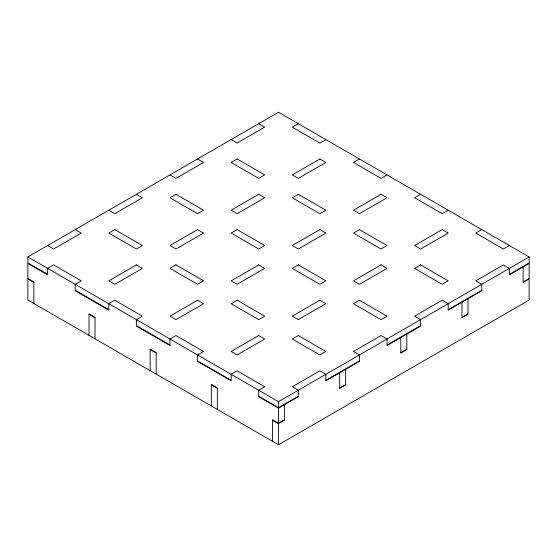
<?xml version="1.0" encoding="UTF-8"?>
<svg xmlns="http://www.w3.org/2000/svg" width="557" height="557" viewBox="0 0 557 557"><rect width="100%" height="100%" fill="white"/><g stroke="black" fill="none" stroke-linecap="round" stroke-linejoin="round"><path stroke-width="0.84" d="M47.644 274.378L27.85 262.953L27.85 256.958L278.5 112.242L529.15 256.958L529.15 262.953L509.356 274.378M298.294 123.675L292.293 127.135L319.871 143.058L325.873 139.598M359.453 158.982L353.451 162.449L381.03 178.372L387.031 174.905M420.619 194.296L414.617 197.763L442.195 213.686L448.197 210.219M481.777 229.609L475.775 233.07L503.354 248.993L509.356 245.533M27.85 256.958L278.5 401.667L529.15 256.958M258.706 396.236L278.5 407.661L298.294 396.236M325.873 380.313L359.453 360.922M387.031 344.999L420.619 325.615M448.197 309.692L481.777 290.301M33.852 303.509L33.852 281.967L27.85 278.5L27.85 263.419L47.644 274.845L47.644 268.383L53.646 264.916L81.225 280.839L75.223 284.307L75.223 290.768L108.803 310.158L108.803 303.697L114.805 300.23L142.383 316.153L136.381 319.621L136.381 326.082L169.969 345.472L169.969 339.004L175.97 335.544L203.549 351.467L197.547 354.927L197.547 361.396L231.127 380.779L231.127 374.318L237.129 370.851L264.707 386.774L258.706 390.241L258.706 396.702L278.5 408.128L298.294 396.702L298.294 390.241L292.293 386.774L319.871 370.851L325.873 374.318L325.873 380.779L359.453 361.396L359.453 354.927L353.451 351.467L381.03 335.544L387.031 339.004L387.031 345.472L420.619 326.082L420.619 319.621L414.617 316.153L442.195 300.23L448.197 303.697L448.197 310.158L481.777 290.768L481.777 284.307L475.775 280.839L503.354 264.916L509.356 268.383L509.356 274.845L529.15 263.419L529.15 278.5L523.148 281.967M272.498 441.29L272.498 419.748L278.5 423.209L284.502 419.748M339.659 387.902L345.667 384.434M400.824 352.588L406.826 349.121M461.983 317.274L467.991 313.814M272.498 420.215L278.5 423.682L284.502 420.215L284.502 404.667M33.852 282.434L27.85 278.966L27.85 300.042L278.5 444.758L529.15 300.042L529.15 278.966L523.148 282.434L523.148 266.887M258.706 123.675L264.707 127.135L237.129 143.058L231.127 139.598M197.547 158.982L203.549 162.449L175.97 178.372L169.969 174.905M136.381 194.296L142.383 197.763L114.805 213.686L108.803 210.219M75.223 229.609L81.225 233.07L53.646 248.993L47.644 245.533M75.223 290.301L108.803 309.692M136.381 325.615L169.969 344.999M197.547 360.922L231.127 380.313M89.009 314.28L95.017 317.748M150.174 349.594L156.176 353.054M211.333 384.901L217.341 388.368M467.991 298.733L467.991 314.28L461.983 317.748L461.983 302.193M406.826 334.04L406.826 349.594L400.824 353.054L400.824 337.507M345.667 369.354L345.667 384.901L339.659 388.368L339.659 372.821M278.5 401.667L278.5 407.661M278.5 408.128L278.5 423.209M278.5 423.682L278.5 444.758M217.341 409.444L217.341 387.902L211.333 384.434L211.333 405.976M156.176 374.13L156.176 352.588L150.174 349.121L150.174 370.663M95.017 338.823L95.017 317.274L89.009 313.814L89.009 335.356M114.805 229.609L108.803 233.07L136.381 248.993L142.383 245.533L114.805 229.609M175.97 194.296L169.969 197.763L197.547 213.686L203.549 210.219L175.97 194.296M237.129 158.982L231.127 162.449L258.706 178.372L264.707 174.905L237.129 158.982M136.381 264.916L108.803 280.839L114.805 284.307L142.383 268.383L136.381 264.916M197.547 229.609L169.969 245.533L175.97 248.993L203.549 233.07L197.547 229.609M258.706 194.296L231.127 210.219L237.129 213.686L264.707 197.763L258.706 194.296M319.871 158.982L292.293 174.905L298.294 178.372L325.873 162.449L319.871 158.982M175.97 264.916L169.969 268.383L197.547 284.307L203.549 280.839L175.97 264.916M237.129 229.609L231.127 233.07L258.706 248.993L264.707 245.533L237.129 229.609M298.294 194.296L292.293 197.763L319.871 213.686L325.873 210.219L298.294 194.296M197.547 300.23L169.969 316.153L175.97 319.621L203.549 303.697L197.547 300.23M258.706 264.916L231.127 280.839L237.129 284.307L264.707 268.383L258.706 264.916M319.871 229.609L292.293 245.533L298.294 248.993L325.873 233.07L319.871 229.609M381.03 194.296L353.451 210.219L359.453 213.686L387.031 197.763L381.03 194.296M237.129 300.23L231.127 303.697L258.706 319.621L264.707 316.153L237.129 300.23M298.294 264.916L292.293 268.383L319.871 284.307L325.873 280.839L298.294 264.916M359.453 229.609L353.451 233.07L381.03 248.993L387.031 245.533L359.453 229.609M258.706 335.544L231.127 351.467L237.129 354.927L264.707 339.004L258.706 335.544M319.871 300.23L292.293 316.153L298.294 319.621L325.873 303.697L319.871 300.23M381.03 264.916L353.451 280.839L359.453 284.307L387.031 268.383L381.03 264.916M442.195 229.609L414.617 245.533L420.619 248.993L448.197 233.07L442.195 229.609M298.294 335.544L292.293 339.004L319.871 354.927L325.873 351.467L298.294 335.544M359.453 300.23L353.451 303.697L381.03 319.621L387.031 316.153L359.453 300.23M420.619 264.916L414.617 268.383L442.195 284.307L448.197 280.839L420.619 264.916"/></g></svg>
